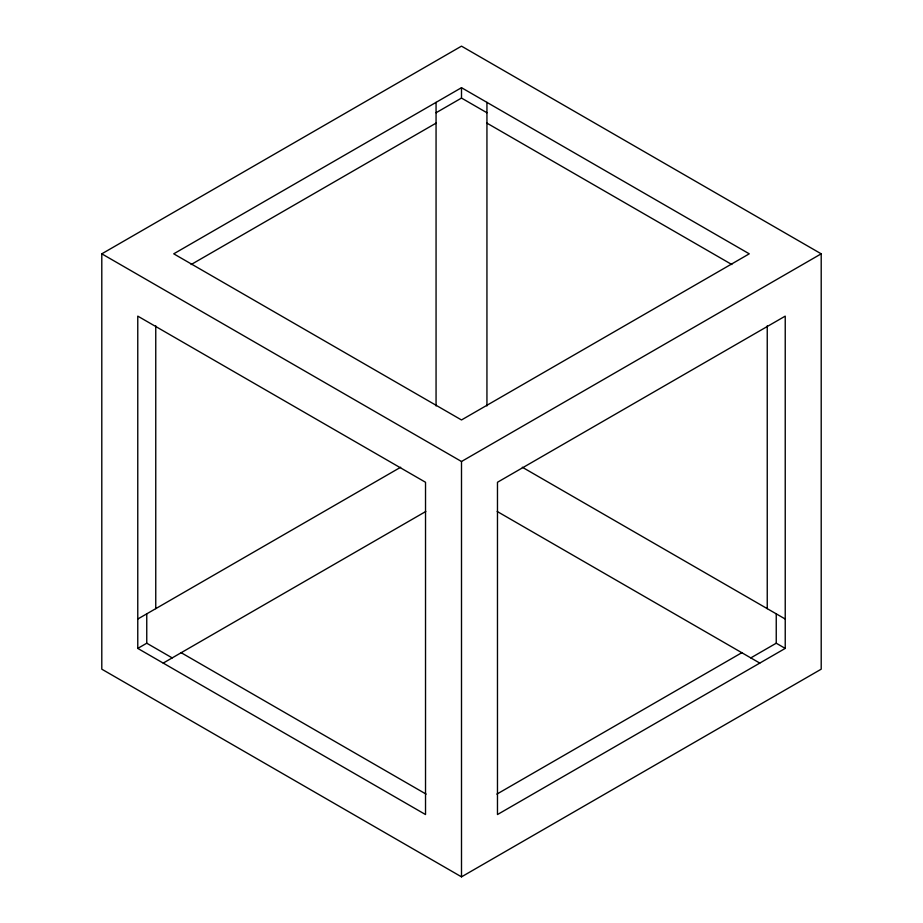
<?xml version="1.0" encoding="UTF-8"?>
<svg xmlns="http://www.w3.org/2000/svg" width="923" height="923" viewBox="0 0 923 923"><rect width="100%" height="100%" fill="white"/><g stroke="black" fill="none" stroke-linecap="round" stroke-linejoin="round"><path stroke-width="1.38" d="M101.795 253.825L461.5 46.15L821.205 253.825L821.205 669.175L461.5 876.85L101.795 669.175L101.795 253.825L461.5 461.5L821.205 253.825M461.5 87.685L173.732 253.825L461.5 419.965L749.268 253.825L461.5 87.685L461.5 98.069L486.94 112.756M436.06 112.756L461.5 98.069M191.142 264.543L436.06 123.14M137.769 619.033L400.674 467.246M137.769 648.408L425.526 814.548L425.526 482.268L137.769 316.127L137.769 648.408L146.757 643.216L172.197 657.903M163.198 663.095L425.815 511.469M496.886 794.115L741.815 652.711M750.803 657.903L776.243 643.216L785.231 648.408L785.231 316.127L497.474 482.268L497.474 814.548L785.231 648.408M486.94 123.14L731.858 264.543M522.326 467.246L785.231 619.033M497.185 511.469L759.802 663.095M181.185 652.711L426.114 794.115M776.243 613.841L776.243 643.216M767.244 325.842L767.244 608.649M486.94 102.372L486.94 405.947M461.5 461.5L461.5 876.85M436.06 102.372L436.06 405.947M155.756 325.842L155.756 608.649M146.757 613.841L146.757 643.216"/></g></svg>
